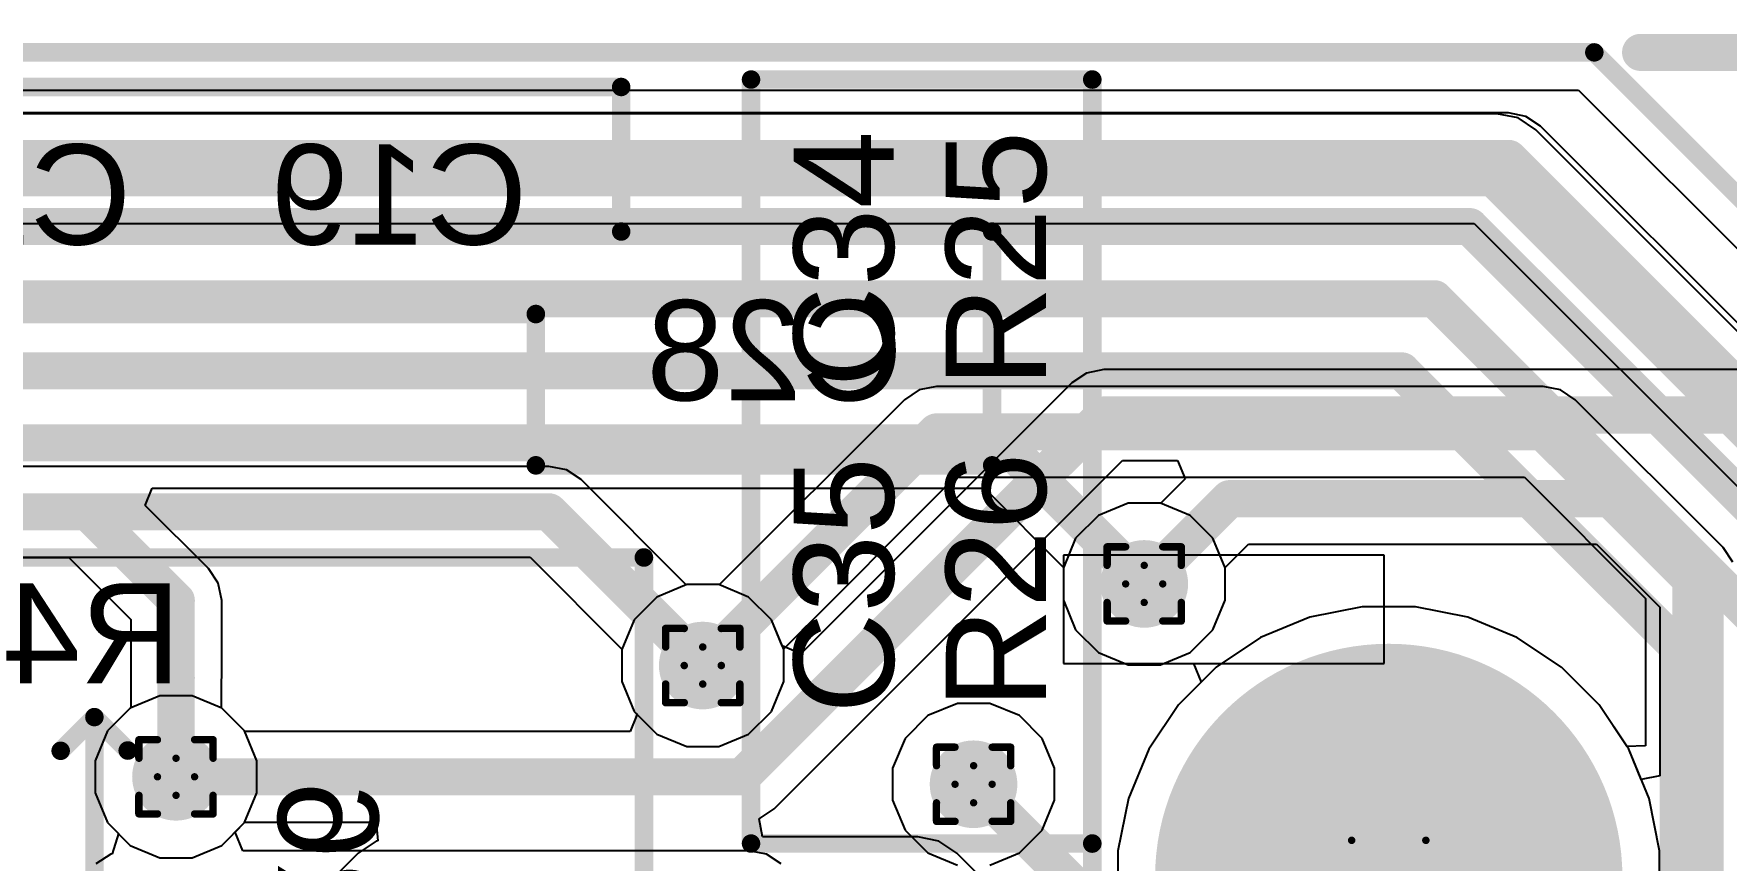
# Model space of a CAD drawing. Header units: inches. Extents: x -6 to 328, y -6 to 90.
# Drawn here: x 21.72 to 33.31, y 31.12 to 36.78 of the extents above; entities that cross this region are included whole.
import ezdxf

# ---------------------------------------------------------------- set-up
doc = ezdxf.new("R2010")
doc.units = ezdxf.units.IN
for name, color, linetype in [('Board Outline', 216, 'Continuous'), ('Bottom Layer', 5, 'Continuous'), ('Bottom Overlay', 54, 'Continuous'), ('Bottom Paste', 16, 'Continuous'), ('Bottom Solder', 6, 'Continuous'), ('Dimensions', 6, 'Continuous'), ('Drill Drawing', 1, 'Continuous'), ('GND', 76, 'Continuous'), ('Pad Holes', 156, 'Continuous'), ('PWR', 16, 'Continuous'), ('Top Layer', 1, 'Continuous'), ('Top Overlay', 2, 'Continuous'), ('Via Holes', 16, 'Continuous')]:
    doc.layers.add(name, color=color, linetype=linetype)
doc.styles.add('Arial', font='', dxfattribs={"height": 0.2})
doc.styles.get('Arial').set_extended_font_data('Arial')

# ---------------------------------------------------------------- blocks, each defined once
blk = doc.blocks.new('48_TQFP_EP_7_7__B_7')
at = {"layer": 'Bottom Layer'}
for points in [[(-2.91, 3.64), (-2.91, 4.86), (-2.59, 4.86), (-2.59, 3.64)], [(-2.41, 3.64), (-2.41, 4.86), (-2.09, 4.86), (-2.09, 3.64)], [(-1.91, 3.64), (-1.91, 4.86), (-1.59, 4.86), (-1.59, 3.64)], [(-1.41, 3.64), (-1.41, 4.86), (-1.09, 4.86), (-1.09, 3.64)], [(-0.91, 3.64), (-0.91, 4.86), (-0.59, 4.86), (-0.59, 3.64)], [(-0.41, 3.64), (-0.41, 4.86), (-0.09, 4.86), (-0.09, 3.64)], [(0.09, 3.64), (0.09, 4.86), (0.41, 4.86), (0.41, 3.64)], [(0.59, 3.64), (0.59, 4.86), (0.91, 4.86), (0.91, 3.64)], [(1.09, 3.64), (1.09, 4.86), (1.41, 4.86), (1.41, 3.64)], [(1.59, 3.64), (1.59, 4.86), (1.91, 4.86), (1.91, 3.64)], [(2.09, 3.64), (2.09, 4.86), (2.41, 4.86), (2.41, 3.64)], [(2.59, 3.64), (2.59, 4.86), (2.91, 4.86), (2.91, 3.64)], [(-4.86, 2.59), (-4.86, 2.91), (-3.64, 2.91), (-3.64, 2.59)], [(3.64, 2.59), (3.64, 2.91), (4.86, 2.91), (4.86, 2.59)], [(-2.5, -2.5), (-2.5, 2.5), (2.5, 2.5), (2.5, -2.5)], [(-4.86, 2.09), (-4.86, 2.41), (-3.64, 2.41), (-3.64, 2.09)], [(3.64, 2.09), (3.64, 2.41), (4.86, 2.41), (4.86, 2.09)], [(-4.86, 1.59), (-4.86, 1.91), (-3.64, 1.91), (-3.64, 1.59)], [(3.64, 1.59), (3.64, 1.91), (4.86, 1.91), (4.86, 1.59)], [(-4.86, 1.09), (-4.86, 1.41), (-3.64, 1.41), (-3.64, 1.09)], [(3.64, 1.09), (3.64, 1.41), (4.86, 1.41), (4.86, 1.09)], [(-4.86, 0.59), (-4.86, 0.91), (-3.64, 0.91), (-3.64, 0.59)], [(3.64, 0.59), (3.64, 0.91), (4.86, 0.91), (4.86, 0.59)], [(-4.86, 0.09), (-4.86, 0.41), (-3.64, 0.41), (-3.64, 0.09)], [(3.64, 0.09), (3.64, 0.41), (4.86, 0.41), (4.86, 0.09)], [(-4.86, -0.41), (-4.86, -0.09), (-3.64, -0.09), (-3.64, -0.41)], [(3.64, -0.41), (3.64, -0.09), (4.86, -0.09), (4.86, -0.41)], [(-4.86, -0.91), (-4.86, -0.59), (-3.64, -0.59), (-3.64, -0.91)], [(3.64, -0.91), (3.64, -0.59), (4.86, -0.59), (4.86, -0.91)], [(-4.86, -1.41), (-4.86, -1.09), (-3.64, -1.09), (-3.64, -1.41)], [(3.64, -1.41), (3.64, -1.09), (4.86, -1.09), (4.86, -1.41)], [(-4.86, -1.91), (-4.86, -1.59), (-3.64, -1.59), (-3.64, -1.91)], [(3.64, -1.91), (3.64, -1.59), (4.86, -1.59), (4.86, -1.91)], [(-4.86, -2.41), (-4.86, -2.09), (-3.64, -2.09), (-3.64, -2.41)], [(3.64, -2.41), (3.64, -2.09), (4.86, -2.09), (4.86, -2.41)], [(-4.86, -2.91), (-4.86, -2.59), (-3.64, -2.59), (-3.64, -2.91)], [(3.64, -2.91), (3.64, -2.59), (4.86, -2.59), (4.86, -2.91)], [(-2.91, -4.86), (-2.91, -3.64), (-2.59, -3.64), (-2.59, -4.86)], [(-2.41, -4.86), (-2.41, -3.64), (-2.09, -3.64), (-2.09, -4.86)], [(-1.91, -4.86), (-1.91, -3.64), (-1.59, -3.64), (-1.59, -4.86)], [(-1.41, -4.86), (-1.41, -3.64), (-1.09, -3.64), (-1.09, -4.86)], [(-0.91, -4.86), (-0.91, -3.64), (-0.59, -3.64), (-0.59, -4.86)], [(-0.41, -4.86), (-0.41, -3.64), (-0.09, -3.64), (-0.09, -4.86)], [(0.09, -4.86), (0.09, -3.64), (0.41, -3.64), (0.41, -4.86)], [(0.59, -4.86), (0.59, -3.64), (0.91, -3.64), (0.91, -4.86)], [(1.09, -4.86), (1.09, -3.64), (1.41, -3.64), (1.41, -4.86)], [(1.59, -4.86), (1.59, -3.64), (1.91, -3.64), (1.91, -4.86)], [(2.09, -4.86), (2.09, -3.64), (2.41, -3.64), (2.41, -4.86)], [(2.59, -4.86), (2.59, -3.64), (2.91, -3.64), (2.91, -4.86)]]:
    blk.add_hatch(color=5, dxfattribs=at).paths.add_polyline_path(points)
at = {"layer": 'Bottom Overlay'}
blk.add_hatch(color=54, dxfattribs=at).paths.add_polyline_path([(-3.556, -3.002), (-3.327, -3.002), (-3.327, -2.57), (-3.556, -2.57)])
at = {"layer": 'Bottom Paste'}
for points in [[(-2.91, 3.64), (-2.91, 4.86), (-2.59, 4.86), (-2.59, 3.64)], [(-2.41, 3.64), (-2.41, 4.86), (-2.09, 4.86), (-2.09, 3.64)], [(-1.91, 3.64), (-1.91, 4.86), (-1.59, 4.86), (-1.59, 3.64)], [(-1.41, 3.64), (-1.41, 4.86), (-1.09, 4.86), (-1.09, 3.64)], [(-0.91, 3.64), (-0.91, 4.86), (-0.59, 4.86), (-0.59, 3.64)], [(-0.41, 3.64), (-0.41, 4.86), (-0.09, 4.86), (-0.09, 3.64)], [(0.09, 3.64), (0.09, 4.86), (0.41, 4.86), (0.41, 3.64)], [(0.59, 3.64), (0.59, 4.86), (0.91, 4.86), (0.91, 3.64)], [(1.09, 3.64), (1.09, 4.86), (1.41, 4.86), (1.41, 3.64)], [(1.59, 3.64), (1.59, 4.86), (1.91, 4.86), (1.91, 3.64)], [(2.09, 3.64), (2.09, 4.86), (2.41, 4.86), (2.41, 3.64)], [(2.59, 3.64), (2.59, 4.86), (2.91, 4.86), (2.91, 3.64)], [(-4.86, 2.59), (-4.86, 2.91), (-3.64, 2.91), (-3.64, 2.59)], [(3.64, 2.59), (3.64, 2.91), (4.86, 2.91), (4.86, 2.59)], [(-2.5, -2.5), (-2.5, 2.5), (2.5, 2.5), (2.5, -2.5)], [(-4.86, 2.09), (-4.86, 2.41), (-3.64, 2.41), (-3.64, 2.09)], [(3.64, 2.09), (3.64, 2.41), (4.86, 2.41), (4.86, 2.09)], [(-4.86, 1.59), (-4.86, 1.91), (-3.64, 1.91), (-3.64, 1.59)], [(3.64, 1.59), (3.64, 1.91), (4.86, 1.91), (4.86, 1.59)], [(-4.86, 1.09), (-4.86, 1.41), (-3.64, 1.41), (-3.64, 1.09)], [(3.64, 1.09), (3.64, 1.41), (4.86, 1.41), (4.86, 1.09)], [(-4.86, 0.59), (-4.86, 0.91), (-3.64, 0.91), (-3.64, 0.59)], [(3.64, 0.59), (3.64, 0.91), (4.86, 0.91), (4.86, 0.59)], [(-4.86, 0.09), (-4.86, 0.41), (-3.64, 0.41), (-3.64, 0.09)], [(3.64, 0.09), (3.64, 0.41), (4.86, 0.41), (4.86, 0.09)], [(-4.86, -0.41), (-4.86, -0.09), (-3.64, -0.09), (-3.64, -0.41)], [(3.64, -0.41), (3.64, -0.09), (4.86, -0.09), (4.86, -0.41)], [(-4.86, -0.91), (-4.86, -0.59), (-3.64, -0.59), (-3.64, -0.91)], [(3.64, -0.91), (3.64, -0.59), (4.86, -0.59), (4.86, -0.91)], [(-4.86, -1.41), (-4.86, -1.09), (-3.64, -1.09), (-3.64, -1.41)], [(3.64, -1.41), (3.64, -1.09), (4.86, -1.09), (4.86, -1.41)], [(-4.86, -1.91), (-4.86, -1.59), (-3.64, -1.59), (-3.64, -1.91)], [(3.64, -1.91), (3.64, -1.59), (4.86, -1.59), (4.86, -1.91)], [(-4.86, -2.41), (-4.86, -2.09), (-3.64, -2.09), (-3.64, -2.41)], [(3.64, -2.41), (3.64, -2.09), (4.86, -2.09), (4.86, -2.41)], [(-4.86, -2.91), (-4.86, -2.59), (-3.64, -2.59), (-3.64, -2.91)], [(3.64, -2.91), (3.64, -2.59), (4.86, -2.59), (4.86, -2.91)], [(-2.91, -4.86), (-2.91, -3.64), (-2.59, -3.64), (-2.59, -4.86)], [(-2.41, -4.86), (-2.41, -3.64), (-2.09, -3.64), (-2.09, -4.86)], [(-1.91, -4.86), (-1.91, -3.64), (-1.59, -3.64), (-1.59, -4.86)], [(-1.41, -4.86), (-1.41, -3.64), (-1.09, -3.64), (-1.09, -4.86)], [(-0.91, -4.86), (-0.91, -3.64), (-0.59, -3.64), (-0.59, -4.86)], [(-0.41, -4.86), (-0.41, -3.64), (-0.09, -3.64), (-0.09, -4.86)], [(0.09, -4.86), (0.09, -3.64), (0.41, -3.64), (0.41, -4.86)], [(0.59, -4.86), (0.59, -3.64), (0.91, -3.64), (0.91, -4.86)], [(1.09, -4.86), (1.09, -3.64), (1.41, -3.64), (1.41, -4.86)], [(1.59, -4.86), (1.59, -3.64), (1.91, -3.64), (1.91, -4.86)], [(2.09, -4.86), (2.09, -3.64), (2.41, -3.64), (2.41, -4.86)], [(2.59, -4.86), (2.59, -3.64), (2.91, -3.64), (2.91, -4.86)]]:
    blk.add_hatch(color=16, dxfattribs=at).paths.add_polyline_path(points)
at = {"layer": 'Bottom Solder'}
for points in [[(-3.012, 3.538), (-3.012, 4.962), (-2.488, 4.962), (-2.488, 3.538)], [(-2.512, 3.538), (-2.512, 4.962), (-1.988, 4.962), (-1.988, 3.538)], [(-2.012, 3.538), (-2.012, 4.962), (-1.488, 4.962), (-1.488, 3.538)], [(-1.512, 3.538), (-1.512, 4.962), (-0.988, 4.962), (-0.988, 3.538)], [(-1.012, 3.538), (-1.012, 4.962), (-0.488, 4.962), (-0.488, 3.538)], [(-0.512, 3.538), (-0.512, 4.962), (0.012, 4.962), (0.012, 3.538)], [(-0.012, 3.538), (-0.012, 4.962), (0.512, 4.962), (0.512, 3.538)], [(0.488, 3.538), (0.488, 4.962), (1.012, 4.962), (1.012, 3.538)], [(0.988, 3.538), (0.988, 4.962), (1.512, 4.962), (1.512, 3.538)], [(1.488, 3.538), (1.488, 4.962), (2.012, 4.962), (2.012, 3.538)], [(1.988, 3.538), (1.988, 4.962), (2.512, 4.962), (2.512, 3.538)], [(2.488, 3.538), (2.488, 4.962), (3.012, 4.962), (3.012, 3.538)], [(-4.962, 2.488), (-4.962, 3.012), (-3.538, 3.012), (-3.538, 2.488)], [(3.538, 2.488), (3.538, 3.012), (4.962, 3.012), (4.962, 2.488)], [(-2.602, -2.602), (-2.602, 2.602), (2.602, 2.602), (2.602, -2.602)], [(-4.962, 1.988), (-4.962, 2.512), (-3.538, 2.512), (-3.538, 1.988)], [(3.538, 1.988), (3.538, 2.512), (4.962, 2.512), (4.962, 1.988)], [(-4.962, 1.488), (-4.962, 2.012), (-3.538, 2.012), (-3.538, 1.488)], [(3.538, 1.488), (3.538, 2.012), (4.962, 2.012), (4.962, 1.488)], [(-4.962, 0.988), (-4.962, 1.512), (-3.538, 1.512), (-3.538, 0.988)], [(3.538, 0.988), (3.538, 1.512), (4.962, 1.512), (4.962, 0.988)], [(-4.962, 0.488), (-4.962, 1.012), (-3.538, 1.012), (-3.538, 0.488)], [(3.538, 0.488), (3.538, 1.012), (4.962, 1.012), (4.962, 0.488)], [(-4.962, -0.012), (-4.962, 0.512), (-3.538, 0.512), (-3.538, -0.012)], [(3.538, -0.012), (3.538, 0.512), (4.962, 0.512), (4.962, -0.012)], [(-4.962, -0.512), (-4.962, 0.012), (-3.538, 0.012), (-3.538, -0.512)], [(3.538, -0.512), (3.538, 0.012), (4.962, 0.012), (4.962, -0.512)], [(-4.962, -1.012), (-4.962, -0.488), (-3.538, -0.488), (-3.538, -1.012)], [(3.538, -1.012), (3.538, -0.488), (4.962, -0.488), (4.962, -1.012)], [(-4.962, -1.512), (-4.962, -0.988), (-3.538, -0.988), (-3.538, -1.512)], [(3.538, -1.512), (3.538, -0.988), (4.962, -0.988), (4.962, -1.512)], [(-4.962, -2.012), (-4.962, -1.488), (-3.538, -1.488), (-3.538, -2.012)], [(3.538, -2.012), (3.538, -1.488), (4.962, -1.488), (4.962, -2.012)], [(-4.962, -2.512), (-4.962, -1.988), (-3.538, -1.988), (-3.538, -2.512)], [(3.538, -2.512), (3.538, -1.988), (4.962, -1.988), (4.962, -2.512)], [(-4.962, -3.012), (-4.962, -2.488), (-3.538, -2.488), (-3.538, -3.012)], [(3.538, -3.012), (3.538, -2.488), (4.962, -2.488), (4.962, -3.012)], [(-3.012, -4.962), (-3.012, -3.538), (-2.488, -3.538), (-2.488, -4.962)], [(-2.512, -4.962), (-2.512, -3.538), (-1.988, -3.538), (-1.988, -4.962)], [(-2.012, -4.962), (-2.012, -3.538), (-1.488, -3.538), (-1.488, -4.962)], [(-1.512, -4.962), (-1.512, -3.538), (-0.988, -3.538), (-0.988, -4.962)], [(-1.012, -4.962), (-1.012, -3.538), (-0.488, -3.538), (-0.488, -4.962)], [(-0.512, -4.962), (-0.512, -3.538), (0.012, -3.538), (0.012, -4.962)], [(-0.012, -4.962), (-0.012, -3.538), (0.512, -3.538), (0.512, -4.962)], [(0.488, -4.962), (0.488, -3.538), (1.012, -3.538), (1.012, -4.962)], [(0.988, -4.962), (0.988, -3.538), (1.512, -3.538), (1.512, -4.962)], [(1.488, -4.962), (1.488, -3.538), (2.012, -3.538), (2.012, -4.962)], [(1.988, -4.962), (1.988, -3.538), (2.512, -3.538), (2.512, -4.962)], [(2.488, -4.962), (2.488, -3.538), (3.012, -3.538), (3.012, -4.962)]]:
    blk.add_hatch(color=6, dxfattribs=at).paths.add_polyline_path(points)
at = {"layer": 'Bottom Overlay'}
for points, const_width in [([(-3.658, 3.226), (-3.302, 3.581)], 0.127), ([(-3.302, 3.581), (-3.023, 3.581)], 0.127), ([(3.023, 3.581), (3.302, 3.581)], 0.127), ([(3.302, 3.581), (3.658, 3.226)], 0.127), ([(-3.658, 3.023), (-3.658, 3.226)], 0.127), ([(3.658, 3.023), (3.658, 3.226)], 0.127), ([(-5.156, -2.87), (-5.156, -2.616)], 0.2), ([(-5.156, -2.616), (-5.029, -2.743)], 0.2), ([(-5.156, -2.87), (-5.029, -2.743)], 0.2), ([(-3.658, -3.226), (-3.658, -3.023)], 0.127), ([(3.658, -3.226), (3.658, -3.023)], 0.127), ([(-3.658, -3.226), (-3.302, -3.581)], 0.127), ([(3.302, -3.581), (3.658, -3.226)], 0.127), ([(-3.302, -3.581), (-3.023, -3.581)], 0.127), ([(3.023, -3.581), (3.302, -3.581)], 0.127)]:
    blk.add_lwpolyline(points, dxfattribs=dict(at, const_width=const_width))
for points, const_width in [([(-3.334, 3.581, 1), (-3.27, 3.581, 1)], 0.0635), ([(-3.334, 3.581, 1), (-3.27, 3.581, 1)], 0.0635), ([(-3.054, 3.581, 1), (-2.991, 3.581, 1)], 0.0635), ([(2.991, 3.581, 1), (3.054, 3.581, 1)], 0.0635), ([(3.27, 3.581, 1), (3.334, 3.581, 1)], 0.0635), ([(3.27, 3.581, 1), (3.334, 3.581, 1)], 0.0635), ([(-3.689, 3.226, 1), (-3.626, 3.226, 1)], 0.0635), ([(-3.689, 3.226, 1), (-3.626, 3.226, 1)], 0.0635), ([(3.626, 3.226, 1), (3.689, 3.226, 1)], 0.0635), ([(3.626, 3.226, 1), (3.689, 3.226, 1)], 0.0635), ([(-3.689, 3.023, 1), (-3.626, 3.023, 1)], 0.0635), ([(3.626, 3.023, 1), (3.689, 3.023, 1)], 0.0635), ([(-5.206, -2.616, 1), (-5.106, -2.616, 1)], 0.1), ([(-5.206, -2.616, 1), (-5.106, -2.616, 1)], 0.1), ([(-5.079, -2.743, 1), (-4.979, -2.743, 1)], 0.1), ([(-5.079, -2.743, 1), (-4.979, -2.743, 1)], 0.1), ([(-5.206, -2.87, 1), (-5.106, -2.87, 1)], 0.1), ([(-5.206, -2.87, 1), (-5.106, -2.87, 1)], 0.1), ([(-3.689, -3.023, 1), (-3.626, -3.023, 1)], 0.0635), ([(3.626, -3.023, 1), (3.689, -3.023, 1)], 0.0635), ([(-3.689, -3.226, 1), (-3.626, -3.226, 1)], 0.0635), ([(-3.689, -3.226, 1), (-3.626, -3.226, 1)], 0.0635), ([(3.626, -3.226, 1), (3.689, -3.226, 1)], 0.0635), ([(3.626, -3.226, 1), (3.689, -3.226, 1)], 0.0635), ([(-3.334, -3.581, 1), (-3.27, -3.581, 1)], 0.0635), ([(-3.334, -3.581, 1), (-3.27, -3.581, 1)], 0.0635), ([(-3.054, -3.581, 1), (-2.991, -3.581, 1)], 0.0635), ([(2.991, -3.581, 1), (3.054, -3.581, 1)], 0.0635), ([(3.27, -3.581, 1), (3.334, -3.581, 1)], 0.0635), ([(3.27, -3.581, 1), (3.334, -3.581, 1)], 0.0635)]:
    blk.add_lwpolyline(points, format="xyb", close=True, dxfattribs=dict(at, const_width=const_width))
blk = doc.blocks.new('HR963370A_51')
at = {"layer": 'Top Overlay', "const_width": 0.127}
for points in [[(8.179, 8.661), (8.179, -8.23)], [(5.537, -8.23), (8.179, -8.23)]]:
    blk.add_lwpolyline(points, dxfattribs=at)
at = {"layer": 'Top Overlay', "const_width": 0.0635}
blk.add_lwpolyline([(8.147, -8.23, 1), (8.211, -8.23, 1)], format="xyb", close=True, dxfattribs=at)
blk.add_lwpolyline([(8.147, -8.23, 1), (8.211, -8.23, 1)], format="xyb", close=True, dxfattribs=at)

msp = doc.modelspace()

# ---------------------------------------------------------------- hatches: boundary and pattern name
at = {"layer": 'Bottom Layer'}
h = msp.add_hatch(color=5, dxfattribs=at)
edge = h.paths.add_edge_path()
edge.add_arc((29.326, 33.01), 0.3, 0, 360)
h = msp.add_hatch(color=5, dxfattribs=at)
edge = h.paths.add_edge_path()
edge.add_arc((26.303, 32.451), 0.3, 0, 360)
h = msp.add_hatch(color=5, dxfattribs=at)
edge = h.paths.add_edge_path()
edge.add_arc((22.696, 31.689), 0.3, 0, 360)
h = msp.add_hatch(color=5, dxfattribs=at)
edge = h.paths.add_edge_path()
edge.add_arc((28.157, 31.638), 0.3, 0, 360)
at = {"layer": 'GND'}
h = msp.add_hatch(color=76, dxfattribs=at)
edge = h.paths.add_edge_path()
edge.add_arc((29.326, 33.01), 0.3, 0, 360)
h = msp.add_hatch(color=76, dxfattribs=at)
edge = h.paths.add_edge_path()
edge.add_arc((26.303, 32.451), 0.3, 0, 360)
h = msp.add_hatch(color=76, dxfattribs=at)
edge = h.paths.add_edge_path()
edge.add_arc((22.696, 31.689), 0.3, 0, 360)
h = msp.add_hatch(color=76, dxfattribs=at)
edge = h.paths.add_edge_path()
edge.add_arc((28.157, 31.638), 0.3, 0, 360)
at = {"layer": 'Pad Holes'}
h = msp.add_hatch(color=7, dxfattribs=at)
edge = h.paths.add_edge_path()
edge.add_arc((31, 31), 1.6, 0, 360)
at = {"layer": 'PWR'}
h = msp.add_hatch(color=16, dxfattribs=at)
edge = h.paths.add_edge_path()
edge.add_arc((29.326, 33.01), 0.3, 0, 360)
h = msp.add_hatch(color=16, dxfattribs=at)
edge = h.paths.add_edge_path()
edge.add_arc((26.303, 32.451), 0.3, 0, 360)
h = msp.add_hatch(color=16, dxfattribs=at)
edge = h.paths.add_edge_path()
edge.add_arc((22.696, 31.689), 0.3, 0, 360)
h = msp.add_hatch(color=16, dxfattribs=at)
edge = h.paths.add_edge_path()
edge.add_arc((28.157, 31.638), 0.3, 0, 360)
at = {"layer": 'Top Layer'}
h = msp.add_hatch(color=1, dxfattribs=at)
edge = h.paths.add_edge_path()
edge.add_arc((29.326, 33.01), 0.3, 0, 360)
h = msp.add_hatch(color=1, dxfattribs=at)
edge = h.paths.add_edge_path()
edge.add_arc((26.303, 32.451), 0.3, 0, 360)
h = msp.add_hatch(color=1, dxfattribs=at)
edge = h.paths.add_edge_path()
edge.add_arc((22.696, 31.689), 0.3, 0, 360)
h = msp.add_hatch(color=1, dxfattribs=at)
edge = h.paths.add_edge_path()
edge.add_arc((28.157, 31.638), 0.3, 0, 360)
at = {"layer": 'Via Holes'}
h = msp.add_hatch(color=7, dxfattribs=at)
edge = h.paths.add_edge_path()
edge.add_arc((29.326, 33.01), 0.15, 0, 360)
h = msp.add_hatch(color=7, dxfattribs=at)
edge = h.paths.add_edge_path()
edge.add_arc((26.303, 32.451), 0.15, 0, 360)
h = msp.add_hatch(color=7, dxfattribs=at)
edge = h.paths.add_edge_path()
edge.add_arc((22.696, 31.689), 0.15, 0, 360)
h = msp.add_hatch(color=7, dxfattribs=at)
edge = h.paths.add_edge_path()
edge.add_arc((28.157, 31.638), 0.15, 0, 360)

# ---------------------------------------------------------------- linework, layer by layer
at = {"layer": 'Board Outline', "const_width": 0.127}
for points in [[(-1.407, 36.65), (32.407, 36.65)], [(32.407, 36.65), (36.65, 32.407)]]:
    msp.add_lwpolyline(points, dxfattribs=at)
at = {"layer": 'Board Outline', "const_width": 0.0635}
msp.add_lwpolyline([(32.376, 36.65, 1), (32.439, 36.65, 1)], format="xyb", close=True, dxfattribs=at)
msp.add_lwpolyline([(32.376, 36.65, 1), (32.439, 36.65, 1)], format="xyb", close=True, dxfattribs=at)
at = {"layer": 'Bottom Layer'}
for p, q in [((10.88, 36.391), (32.3, 36.391)), ((32.3, 36.391), (36.391, 32.3)), ((31.82, 36.235), (15.824, 36.235)), ((31.939, 36.212), (31.82, 36.235)), ((32.04, 36.144), (31.939, 36.212)), ((35.164, 33.02), (32.04, 36.144)), ((22.486, 33.547), (22.534, 33.665)), ((22.534, 33.665), (28.231, 33.665)), ((28.231, 33.665), (28.773, 33.123)), ((22.918, 33.115), (22.486, 33.547)), ((19.504, 33.192), (21.962, 33.192)), ((21.962, 33.192), (22.387, 32.767)), ((28.773, 33.206), (28.773, 32.464)), ((30.968, 33.206), (28.773, 33.206)), ((30.968, 32.464), (30.968, 33.206)), ((22.985, 33.015), (22.918, 33.115)), ((28.773, 33.122), (28.772, 33.12)), ((28.772, 33.12), (28.772, 32.899)), ((28.773, 33.123), (28.773, 33.122)), ((23.009, 32.896), (22.985, 33.015)), ((25.989, 32.92), (25.834, 32.765)), ((26.193, 33.005), (25.989, 32.92)), ((26.413, 33.005), (26.193, 33.005)), ((26.617, 32.92), (26.413, 33.005)), ((26.773, 32.765), (26.617, 32.92)), ((23.009, 32.367), (23.009, 32.896)), ((28.772, 32.899), (28.773, 32.897)), ((28.773, 32.897), (28.773, 32.464)), ((22.387, 32.767), (22.387, 32.374)), ((25.834, 32.765), (25.749, 32.561)), ((26.857, 32.561), (26.773, 32.765)), ((25.749, 32.561), (25.749, 32.341)), ((26.857, 32.341), (26.857, 32.561)), ((28.773, 32.464), (30.968, 32.464)), ((28.773, 32.464), (29.195, 32.464)), ((29.195, 32.464), (29.216, 32.456)), ((29.216, 32.456), (29.436, 32.456)), ((29.436, 32.456), (29.457, 32.464)), ((29.457, 32.464), (29.663, 32.464)), ((29.663, 32.464), (29.715, 32.337)), ((22.387, 32.374), (22.386, 32.365)), ((22.386, 32.365), (22.386, 32.16)), ((23.007, 32.358), (23.009, 32.367)), ((23.007, 32.16), (23.007, 32.358)), ((25.749, 32.341), (25.834, 32.137)), ((26.773, 32.137), (26.857, 32.341)), ((29.715, 32.337), (29.56, 32.182)), ((22.383, 32.158), (22.227, 32.003)), ((22.386, 32.16), (22.383, 32.158)), ((23.01, 32.158), (23.007, 32.16)), ((23.166, 32.003), (23.01, 32.158)), ((25.834, 32.137), (25.989, 31.981)), ((26.617, 31.981), (26.773, 32.137)), ((29.56, 32.182), (29.357, 31.878)), ((22.227, 32.003), (22.142, 31.799)), ((23.25, 31.799), (23.166, 32.003)), ((25.989, 31.981), (26.193, 31.897)), ((26.413, 31.897), (26.617, 31.981)), ((26.193, 31.897), (26.413, 31.897)), ((29.357, 31.878), (29.217, 31.541)), ((22.142, 31.799), (22.142, 31.579)), ((23.25, 31.579), (23.25, 31.799)), ((22.142, 31.579), (22.227, 31.375)), ((23.166, 31.375), (23.25, 31.579)), ((29.217, 31.541), (29.146, 31.183)), ((22.227, 31.375), (22.302, 31.3)), ((22.302, 31.3), (22.26, 31.162)), ((23.101, 31.31), (23.166, 31.375)), ((23.154, 31.183), (23.101, 31.31)), ((26.62, 31.183), (23.154, 31.183)), ((26.739, 31.159), (26.62, 31.183)), ((29.146, 31.183), (29.146, 30.817)), ((22.249, 31.159), (22.148, 31.092)), ((22.26, 31.162), (22.249, 31.159)), ((26.84, 31.092), (26.739, 31.159))]:
    msp.add_line(p, q, dxfattribs=at)
at = {"layer": 'Bottom Layer', "const_width": 0.254}
for points in [[(15.824, 35.924), (31.82, 35.924)], [(31.82, 35.924), (34.945, 32.8)], [(16.101, 35.457), (31.554, 35.457)], [(31.554, 35.457), (34.194, 32.818)], [(16.372, 34.963), (31.312, 34.963)], [(31.312, 34.963), (33.478, 32.797)], [(16.569, 34.469), (31.088, 34.469)], [(31.088, 34.469), (32.983, 32.575)], [(16.804, 33.976), (28.36, 33.976)], [(28.36, 33.976), (29.326, 33.01)], [(17.039, 33.503), (22.091, 33.503)], [(22.091, 33.503), (22.698, 32.896)], [(22.698, 32.367), (22.698, 32.896)], [(32.983, 29.645), (32.983, 32.575)], [(22.696, 32.365), (22.698, 32.367)], [(22.696, 31.689), (22.696, 32.365)]]:
    msp.add_lwpolyline(points, dxfattribs=at)
at = {"layer": 'Bottom Layer', "const_width": 0.127}
for points in [[(31.757, 35.924, 1), (31.884, 35.924, 1)], [(31.757, 35.924, 1), (31.884, 35.924, 1)], [(31.491, 35.457, 1), (31.618, 35.457, 1)], [(31.491, 35.457, 1), (31.618, 35.457, 1)], [(31.249, 34.963, 1), (31.376, 34.963, 1)], [(31.249, 34.963, 1), (31.376, 34.963, 1)], [(31.025, 34.469, 1), (31.152, 34.469, 1)], [(31.025, 34.469, 1), (31.152, 34.469, 1)], [(28.296, 33.976, 1), (28.423, 33.976, 1)], [(28.296, 33.976, 1), (28.423, 33.976, 1)], [(22.028, 33.503, 1), (22.155, 33.503, 1)], [(22.028, 33.503, 1), (22.155, 33.503, 1)], [(29.262, 33.01, 1), (29.389, 33.01, 1)], [(22.635, 32.896, 1), (22.762, 32.896, 1)], [(22.635, 32.896, 1), (22.762, 32.896, 1)], [(32.919, 32.575, 1), (33.046, 32.575, 1)], [(32.919, 32.575, 1), (33.046, 32.575, 1)], [(22.633, 32.365, 1), (22.76, 32.365, 1)], [(22.633, 32.365, 1), (22.76, 32.365, 1)], [(22.635, 32.367, 1), (22.762, 32.367, 1)], [(22.635, 32.367, 1), (22.762, 32.367, 1)], [(22.633, 31.689, 1), (22.76, 31.689, 1)]]:
    msp.add_lwpolyline(points, format="xyb", close=True, dxfattribs=at)
at = {"layer": 'Bottom Overlay', "const_width": 0.127}
for points in [[(19.928, 36.413), (25.744, 36.413)], [(25.744, 35.423), (25.744, 36.413)], [(25.744, 35.423), (28.284, 35.423)], [(28.284, 33.822), (28.284, 35.423)], [(20.456, 34.858), (25.16, 34.858)], [(25.16, 33.822), (25.16, 34.858)], [(25.16, 33.822), (28.284, 33.822)], [(21.907, 31.867), (22.138, 32.098)], [(22.138, 32.098), (22.366, 31.869)], [(22.138, 28.858), (22.138, 32.098)]]:
    msp.add_lwpolyline(points, dxfattribs=at)
at = {"layer": 'Bottom Overlay', "const_width": 0.0635}
for points in [[(25.713, 36.413, 1), (25.776, 36.413, 1)], [(25.713, 36.413, 1), (25.776, 36.413, 1)], [(25.713, 35.423, 1), (25.776, 35.423, 1)], [(25.713, 35.423, 1), (25.776, 35.423, 1)], [(28.253, 35.423, 1), (28.316, 35.423, 1)], [(28.253, 35.423, 1), (28.316, 35.423, 1)], [(25.128, 34.858, 1), (25.192, 34.858, 1)], [(25.128, 34.858, 1), (25.192, 34.858, 1)], [(25.128, 33.822, 1), (25.192, 33.822, 1)], [(25.128, 33.822, 1), (25.192, 33.822, 1)], [(28.253, 33.822, 1), (28.316, 33.822, 1)], [(28.253, 33.822, 1), (28.316, 33.822, 1)], [(22.106, 32.098, 1), (22.169, 32.098, 1)], [(22.106, 32.098, 1), (22.169, 32.098, 1)], [(22.106, 32.098, 1), (22.169, 32.098, 1)], [(21.875, 31.867, 1), (21.938, 31.867, 1)], [(22.334, 31.869, 1), (22.398, 31.869, 1)]]:
    msp.add_lwpolyline(points, format="xyb", close=True, dxfattribs=at)
at = {"layer": 'Dimensions', "const_width": 0.254}
msp.add_lwpolyline([(32.725, 36.65), (44.069, 36.65)], dxfattribs=at)
at = {"layer": 'Dimensions', "const_width": 0.127}
msp.add_lwpolyline([(32.661, 36.65, 1), (32.788, 36.65, 1)], format="xyb", close=True, dxfattribs=at)
at = {"layer": 'Drill Drawing', "const_width": 0.0508}
for points in [[(29.072, 33.137), (29.072, 33.264)], [(29.072, 33.264), (29.199, 33.264)], [(29.199, 33.264), (29.326, 33.137)], [(29.326, 33.137), (29.453, 33.264)], [(29.453, 33.264), (29.58, 33.264)], [(29.58, 33.137), (29.58, 33.264)], [(29.072, 33.137), (29.199, 33.01)], [(29.453, 33.01), (29.58, 33.137)], [(29.072, 32.883), (29.199, 33.01)], [(29.453, 33.01), (29.58, 32.883)], [(29.072, 32.756), (29.072, 32.883)], [(29.199, 32.756), (29.326, 32.883)], [(29.326, 32.883), (29.453, 32.756)], [(29.58, 32.756), (29.58, 32.883)], [(26.049, 32.578), (26.049, 32.705)], [(26.049, 32.705), (26.176, 32.705)], [(26.176, 32.705), (26.303, 32.578)], [(26.303, 32.578), (26.43, 32.705)], [(26.43, 32.705), (26.557, 32.705)], [(26.557, 32.578), (26.557, 32.705)], [(29.072, 32.756), (29.199, 32.756)], [(29.453, 32.756), (29.58, 32.756)], [(26.049, 32.578), (26.176, 32.451)], [(26.43, 32.451), (26.557, 32.578)], [(26.049, 32.324), (26.176, 32.451)], [(26.43, 32.451), (26.557, 32.324)], [(26.049, 32.197), (26.049, 32.324)], [(26.176, 32.197), (26.303, 32.324)], [(26.303, 32.324), (26.43, 32.197)], [(26.557, 32.197), (26.557, 32.324)], [(26.049, 32.197), (26.176, 32.197)], [(26.43, 32.197), (26.557, 32.197)], [(22.442, 31.816), (22.442, 31.943)], [(22.442, 31.943), (22.569, 31.943)], [(22.569, 31.943), (22.696, 31.816)], [(22.696, 31.816), (22.823, 31.943)], [(22.823, 31.943), (22.95, 31.943)], [(22.95, 31.816), (22.95, 31.943)], [(27.903, 31.765), (27.903, 31.892)], [(27.903, 31.892), (28.03, 31.892)], [(28.03, 31.892), (28.157, 31.765)], [(28.157, 31.765), (28.284, 31.892)], [(28.284, 31.892), (28.411, 31.892)], [(28.411, 31.765), (28.411, 31.892)], [(22.442, 31.816), (22.569, 31.689)], [(22.823, 31.689), (22.95, 31.816)], [(27.903, 31.765), (28.03, 31.638)], [(28.284, 31.638), (28.411, 31.765)], [(22.442, 31.562), (22.569, 31.689)], [(22.823, 31.689), (22.95, 31.562)], [(27.903, 31.511), (28.03, 31.638)], [(28.284, 31.638), (28.411, 31.511)], [(22.442, 31.435), (22.442, 31.562)], [(22.569, 31.435), (22.696, 31.562)], [(22.696, 31.562), (22.823, 31.435)], [(22.95, 31.435), (22.95, 31.562)], [(27.903, 31.384), (27.903, 31.511)], [(28.03, 31.384), (28.157, 31.511)], [(28.157, 31.511), (28.284, 31.384)], [(28.411, 31.384), (28.411, 31.511)], [(22.442, 31.435), (22.569, 31.435)], [(22.823, 31.435), (22.95, 31.435)], [(27.903, 31.384), (28.03, 31.384)], [(28.284, 31.384), (28.411, 31.384)], [(30.746, 31.254), (31.254, 31.254)], [(30.746, 30.746), (30.746, 31.254)], [(31.254, 30.746), (31.254, 31.254)]]:
    msp.add_lwpolyline(points, dxfattribs=at)
at = {"layer": 'Drill Drawing', "const_width": 0.0254}
for points in [[(29.059, 33.264, 1), (29.084, 33.264, 1)], [(29.059, 33.264, 1), (29.084, 33.264, 1)], [(29.186, 33.264, 1), (29.211, 33.264, 1)], [(29.186, 33.264, 1), (29.211, 33.264, 1)], [(29.44, 33.264, 1), (29.465, 33.264, 1)], [(29.44, 33.264, 1), (29.465, 33.264, 1)], [(29.567, 33.264, 1), (29.592, 33.264, 1)], [(29.567, 33.264, 1), (29.592, 33.264, 1)], [(29.059, 33.137, 1), (29.084, 33.137, 1)], [(29.059, 33.137, 1), (29.084, 33.137, 1)], [(29.313, 33.137, 1), (29.338, 33.137, 1)], [(29.313, 33.137, 1), (29.338, 33.137, 1)], [(29.567, 33.137, 1), (29.592, 33.137, 1)], [(29.567, 33.137, 1), (29.592, 33.137, 1)], [(29.186, 33.01, 1), (29.211, 33.01, 1)], [(29.186, 33.01, 1), (29.211, 33.01, 1)], [(29.44, 33.01, 1), (29.465, 33.01, 1)], [(29.44, 33.01, 1), (29.465, 33.01, 1)], [(29.059, 32.883, 1), (29.084, 32.883, 1)], [(29.059, 32.883, 1), (29.084, 32.883, 1)], [(29.313, 32.883, 1), (29.338, 32.883, 1)], [(29.313, 32.883, 1), (29.338, 32.883, 1)], [(29.567, 32.883, 1), (29.592, 32.883, 1)], [(29.567, 32.883, 1), (29.592, 32.883, 1)], [(26.036, 32.705, 1), (26.062, 32.705, 1)], [(26.036, 32.705, 1), (26.062, 32.705, 1)], [(26.163, 32.705, 1), (26.189, 32.705, 1)], [(26.163, 32.705, 1), (26.189, 32.705, 1)], [(26.417, 32.705, 1), (26.443, 32.705, 1)], [(26.417, 32.705, 1), (26.443, 32.705, 1)], [(26.544, 32.705, 1), (26.57, 32.705, 1)], [(26.544, 32.705, 1), (26.57, 32.705, 1)], [(29.059, 32.756, 1), (29.084, 32.756, 1)], [(29.059, 32.756, 1), (29.084, 32.756, 1)], [(29.186, 32.756, 1), (29.211, 32.756, 1)], [(29.186, 32.756, 1), (29.211, 32.756, 1)], [(29.44, 32.756, 1), (29.465, 32.756, 1)], [(29.44, 32.756, 1), (29.465, 32.756, 1)], [(29.567, 32.756, 1), (29.592, 32.756, 1)], [(29.567, 32.756, 1), (29.592, 32.756, 1)], [(26.036, 32.578, 1), (26.062, 32.578, 1)], [(26.036, 32.578, 1), (26.062, 32.578, 1)], [(26.29, 32.578, 1), (26.316, 32.578, 1)], [(26.29, 32.578, 1), (26.316, 32.578, 1)], [(26.544, 32.578, 1), (26.57, 32.578, 1)], [(26.544, 32.578, 1), (26.57, 32.578, 1)], [(26.163, 32.451, 1), (26.189, 32.451, 1)], [(26.163, 32.451, 1), (26.189, 32.451, 1)], [(26.417, 32.451, 1), (26.443, 32.451, 1)], [(26.417, 32.451, 1), (26.443, 32.451, 1)], [(26.036, 32.324, 1), (26.062, 32.324, 1)], [(26.036, 32.324, 1), (26.062, 32.324, 1)], [(26.29, 32.324, 1), (26.316, 32.324, 1)], [(26.29, 32.324, 1), (26.316, 32.324, 1)], [(26.544, 32.324, 1), (26.57, 32.324, 1)], [(26.544, 32.324, 1), (26.57, 32.324, 1)], [(26.036, 32.197, 1), (26.062, 32.197, 1)], [(26.036, 32.197, 1), (26.062, 32.197, 1)], [(26.163, 32.197, 1), (26.189, 32.197, 1)], [(26.163, 32.197, 1), (26.189, 32.197, 1)], [(26.417, 32.197, 1), (26.443, 32.197, 1)], [(26.417, 32.197, 1), (26.443, 32.197, 1)], [(26.544, 32.197, 1), (26.57, 32.197, 1)], [(26.544, 32.197, 1), (26.57, 32.197, 1)], [(22.43, 31.943, 1), (22.455, 31.943, 1)], [(22.43, 31.943, 1), (22.455, 31.943, 1)], [(22.557, 31.943, 1), (22.582, 31.943, 1)], [(22.557, 31.943, 1), (22.582, 31.943, 1)], [(22.811, 31.943, 1), (22.836, 31.943, 1)], [(22.811, 31.943, 1), (22.836, 31.943, 1)], [(22.938, 31.943, 1), (22.963, 31.943, 1)], [(22.938, 31.943, 1), (22.963, 31.943, 1)], [(27.891, 31.892, 1), (27.916, 31.892, 1)], [(27.891, 31.892, 1), (27.916, 31.892, 1)], [(28.018, 31.892, 1), (28.043, 31.892, 1)], [(28.018, 31.892, 1), (28.043, 31.892, 1)], [(28.272, 31.892, 1), (28.297, 31.892, 1)], [(28.272, 31.892, 1), (28.297, 31.892, 1)], [(28.399, 31.892, 1), (28.424, 31.892, 1)], [(28.399, 31.892, 1), (28.424, 31.892, 1)], [(22.43, 31.816, 1), (22.455, 31.816, 1)], [(22.43, 31.816, 1), (22.455, 31.816, 1)], [(22.684, 31.816, 1), (22.709, 31.816, 1)], [(22.684, 31.816, 1), (22.709, 31.816, 1)], [(22.938, 31.816, 1), (22.963, 31.816, 1)], [(22.938, 31.816, 1), (22.963, 31.816, 1)], [(27.891, 31.765, 1), (27.916, 31.765, 1)], [(27.891, 31.765, 1), (27.916, 31.765, 1)], [(28.145, 31.765, 1), (28.17, 31.765, 1)], [(28.145, 31.765, 1), (28.17, 31.765, 1)], [(28.399, 31.765, 1), (28.424, 31.765, 1)], [(28.399, 31.765, 1), (28.424, 31.765, 1)], [(22.557, 31.689, 1), (22.582, 31.689, 1)], [(22.557, 31.689, 1), (22.582, 31.689, 1)], [(22.811, 31.689, 1), (22.836, 31.689, 1)], [(22.811, 31.689, 1), (22.836, 31.689, 1)], [(28.018, 31.638, 1), (28.043, 31.638, 1)], [(28.018, 31.638, 1), (28.043, 31.638, 1)], [(28.272, 31.638, 1), (28.297, 31.638, 1)], [(28.272, 31.638, 1), (28.297, 31.638, 1)], [(22.43, 31.562, 1), (22.455, 31.562, 1)], [(22.43, 31.562, 1), (22.455, 31.562, 1)], [(22.684, 31.562, 1), (22.709, 31.562, 1)], [(22.684, 31.562, 1), (22.709, 31.562, 1)], [(22.938, 31.562, 1), (22.963, 31.562, 1)], [(22.938, 31.562, 1), (22.963, 31.562, 1)], [(27.891, 31.511, 1), (27.916, 31.511, 1)], [(27.891, 31.511, 1), (27.916, 31.511, 1)], [(28.145, 31.511, 1), (28.17, 31.511, 1)], [(28.145, 31.511, 1), (28.17, 31.511, 1)], [(28.399, 31.511, 1), (28.424, 31.511, 1)], [(28.399, 31.511, 1), (28.424, 31.511, 1)], [(22.43, 31.435, 1), (22.455, 31.435, 1)], [(22.43, 31.435, 1), (22.455, 31.435, 1)], [(22.557, 31.435, 1), (22.582, 31.435, 1)], [(22.557, 31.435, 1), (22.582, 31.435, 1)], [(22.811, 31.435, 1), (22.836, 31.435, 1)], [(22.811, 31.435, 1), (22.836, 31.435, 1)], [(22.938, 31.435, 1), (22.963, 31.435, 1)], [(22.938, 31.435, 1), (22.963, 31.435, 1)], [(27.891, 31.384, 1), (27.916, 31.384, 1)], [(27.891, 31.384, 1), (27.916, 31.384, 1)], [(28.018, 31.384, 1), (28.043, 31.384, 1)], [(28.018, 31.384, 1), (28.043, 31.384, 1)], [(28.272, 31.384, 1), (28.297, 31.384, 1)], [(28.272, 31.384, 1), (28.297, 31.384, 1)], [(28.399, 31.384, 1), (28.424, 31.384, 1)], [(28.399, 31.384, 1), (28.424, 31.384, 1)], [(30.733, 31.254, 1), (30.759, 31.254, 1)], [(30.733, 31.254, 1), (30.759, 31.254, 1)], [(31.241, 31.254, 1), (31.267, 31.254, 1)], [(31.241, 31.254, 1), (31.267, 31.254, 1)]]:
    msp.add_lwpolyline(points, format="xyb", close=True, dxfattribs=at)
at = {"layer": 'GND'}
for p, q in [((10.88, 36.391), (32.3, 36.391)), ((32.3, 36.391), (36.391, 32.3)), ((29.216, 33.564), (29.012, 33.479)), ((29.436, 33.564), (29.216, 33.564)), ((29.64, 33.479), (29.436, 33.564)), ((29.012, 33.479), (28.856, 33.323)), ((29.795, 33.323), (29.64, 33.479)), ((28.856, 33.323), (28.772, 33.12)), ((29.88, 33.12), (29.795, 33.323)), ((28.772, 33.12), (28.772, 32.899)), ((29.88, 32.899), (29.88, 33.12)), ((25.989, 32.92), (25.834, 32.765)), ((26.193, 33.005), (25.989, 32.92)), ((26.413, 33.005), (26.193, 33.005)), ((26.617, 32.92), (26.413, 33.005)), ((26.773, 32.765), (26.617, 32.92)), ((28.772, 32.899), (28.856, 32.696)), ((29.795, 32.696), (29.88, 32.899)), ((30.817, 32.854), (30.459, 32.783)), ((31.183, 32.854), (30.817, 32.854)), ((31.541, 32.783), (31.183, 32.854)), ((25.834, 32.765), (25.749, 32.561)), ((26.857, 32.561), (26.773, 32.765)), ((28.856, 32.696), (29.012, 32.54)), ((29.64, 32.54), (29.795, 32.696)), ((30.459, 32.783), (30.122, 32.643)), ((31.878, 32.643), (31.541, 32.783)), ((25.749, 32.561), (25.749, 32.341)), ((26.857, 32.341), (26.857, 32.561)), ((30.122, 32.643), (29.818, 32.44)), ((32.182, 32.44), (31.878, 32.643)), ((29.012, 32.54), (29.216, 32.456)), ((29.216, 32.456), (29.436, 32.456)), ((29.436, 32.456), (29.64, 32.54)), ((25.749, 32.341), (25.834, 32.137)), ((26.773, 32.137), (26.857, 32.341)), ((29.818, 32.44), (29.56, 32.182)), ((32.44, 32.182), (32.182, 32.44)), ((22.586, 32.243), (22.383, 32.158)), ((22.807, 32.243), (22.586, 32.243)), ((23.01, 32.158), (22.807, 32.243)), ((22.383, 32.158), (22.227, 32.003)), ((23.166, 32.003), (23.01, 32.158)), ((25.834, 32.137), (25.989, 31.981)), ((26.617, 31.981), (26.773, 32.137)), ((29.56, 32.182), (29.357, 31.878)), ((32.643, 31.878), (32.44, 32.182)), ((22.227, 32.003), (22.142, 31.799)), ((23.25, 31.799), (23.166, 32.003)), ((25.989, 31.981), (26.193, 31.897)), ((26.413, 31.897), (26.617, 31.981)), ((26.193, 31.897), (26.413, 31.897)), ((29.357, 31.878), (29.217, 31.541)), ((32.783, 31.541), (32.643, 31.878)), ((22.142, 31.799), (22.142, 31.579)), ((23.25, 31.579), (23.25, 31.799)), ((22.142, 31.579), (22.227, 31.375)), ((23.166, 31.375), (23.25, 31.579)), ((29.217, 31.541), (29.146, 31.183)), ((32.854, 31.183), (32.783, 31.541)), ((22.227, 31.375), (22.383, 31.219)), ((23.01, 31.219), (23.166, 31.375)), ((22.383, 31.219), (22.586, 31.135)), ((22.807, 31.135), (23.01, 31.219)), ((29.146, 31.183), (29.146, 30.817)), ((32.854, 30.817), (32.854, 31.183)), ((22.586, 31.135), (22.807, 31.135))]:
    msp.add_line(p, q, dxfattribs=at)
at = {"layer": 'PWR'}
for p, q in [((10.996, 36.391), (32.3, 36.391)), ((32.3, 36.391), (36.391, 32.3)), ((31.741, 36.23), (10.951, 36.23)), ((31.885, 36.201), (31.741, 36.23)), ((32.006, 36.12), (31.885, 36.201)), ((35.992, 32.134), (32.006, 36.12)), ((10.862, 35.479), (31.585, 35.479)), ((31.585, 35.479), (34.449, 32.615)), ((27.784, 34.338), (27.684, 34.271)), ((27.903, 34.362), (27.784, 34.338)), ((32.057, 34.362), (27.903, 34.362)), ((32.176, 34.338), (32.057, 34.362)), ((32.277, 34.271), (32.176, 34.338)), ((27.684, 34.271), (26.416, 33.004)), ((33.289, 33.259), (32.277, 34.271)), ((26.856, 32.564), (28.032, 33.74)), ((28.032, 33.74), (31.929, 33.74)), ((31.929, 33.74), (32.758, 32.911)), ((29.216, 33.564), (29.012, 33.479)), ((29.436, 33.564), (29.216, 33.564)), ((29.64, 33.479), (29.436, 33.564)), ((29.012, 33.479), (28.856, 33.323)), ((29.795, 33.323), (29.64, 33.479)), ((28.856, 33.323), (28.772, 33.12)), ((29.88, 33.12), (29.795, 33.323)), ((33.356, 33.158), (33.289, 33.259)), ((28.772, 33.12), (28.772, 32.899)), ((29.88, 32.899), (29.88, 33.12)), ((25.989, 32.92), (25.834, 32.765)), ((26.193, 33.005), (25.989, 32.92)), ((26.413, 33.005), (26.193, 33.005)), ((26.416, 33.004), (26.413, 33.005)), ((32.758, 32.911), (32.758, 31.901)), ((28.772, 32.899), (28.856, 32.696)), ((29.795, 32.696), (29.88, 32.899)), ((30.817, 32.854), (30.459, 32.783)), ((31.183, 32.854), (30.817, 32.854)), ((31.541, 32.783), (31.183, 32.854)), ((25.834, 32.765), (25.749, 32.561)), ((28.856, 32.696), (29.012, 32.54)), ((29.64, 32.54), (29.795, 32.696)), ((30.459, 32.783), (30.122, 32.643)), ((31.878, 32.643), (31.541, 32.783)), ((25.749, 32.561), (25.749, 32.341)), ((26.857, 32.561), (26.856, 32.564)), ((26.857, 32.341), (26.857, 32.561)), ((30.122, 32.643), (29.818, 32.44)), ((32.182, 32.44), (31.878, 32.643)), ((29.012, 32.54), (29.216, 32.456)), ((29.216, 32.456), (29.436, 32.456)), ((29.436, 32.456), (29.64, 32.54)), ((25.749, 32.341), (25.834, 32.137)), ((26.773, 32.137), (26.857, 32.341)), ((29.818, 32.44), (29.56, 32.182)), ((32.44, 32.182), (32.182, 32.44)), ((22.586, 32.243), (22.383, 32.158)), ((22.807, 32.243), (22.586, 32.243)), ((23.01, 32.158), (22.807, 32.243)), ((22.383, 32.158), (22.227, 32.003)), ((23.166, 32.003), (23.01, 32.158)), ((25.834, 32.137), (25.989, 31.981)), ((26.617, 31.981), (26.773, 32.137)), ((27.844, 32.108), (27.688, 31.952)), ((28.047, 32.192), (27.844, 32.108)), ((28.268, 32.192), (28.047, 32.192)), ((28.471, 32.108), (28.268, 32.192)), ((28.627, 31.952), (28.471, 32.108)), ((29.56, 32.182), (29.357, 31.878)), ((32.631, 31.896), (32.44, 32.182)), ((22.227, 32.003), (22.142, 31.799)), ((23.25, 31.799), (23.166, 32.003)), ((25.989, 31.981), (26.193, 31.897)), ((26.413, 31.897), (26.617, 31.981)), ((26.193, 31.897), (26.413, 31.897)), ((27.688, 31.952), (27.603, 31.748)), ((28.711, 31.748), (28.627, 31.952)), ((29.357, 31.878), (29.217, 31.541)), ((32.756, 31.901), (32.631, 31.896)), ((32.758, 31.901), (32.756, 31.901)), ((22.142, 31.799), (22.142, 31.579)), ((23.25, 31.579), (23.25, 31.799)), ((27.603, 31.748), (27.603, 31.528)), ((28.711, 31.528), (28.711, 31.748)), ((22.142, 31.579), (22.227, 31.375)), ((23.166, 31.375), (23.25, 31.579)), ((27.603, 31.528), (27.688, 31.324)), ((28.627, 31.324), (28.711, 31.528)), ((29.217, 31.541), (29.146, 31.183)), ((22.227, 31.375), (22.383, 31.219)), ((23.01, 31.219), (23.166, 31.375)), ((27.688, 31.324), (27.844, 31.168)), ((28.471, 31.168), (28.627, 31.324)), ((22.383, 31.219), (22.586, 31.135)), ((22.807, 31.135), (23.01, 31.219)), ((29.146, 31.183), (29.146, 30.817)), ((22.586, 31.135), (22.807, 31.135)), ((27.844, 31.168), (28.047, 31.084)), ((28.268, 31.084), (28.471, 31.168))]:
    msp.add_line(p, q, dxfattribs=at)
for points, const_width in [([(10.454, 35.854), (31.741, 35.854)], 0.381), ([(31.741, 35.854), (35.727, 31.869)], 0.381), ([(26.303, 32.451), (27.903, 34.051)], 0.254), ([(27.903, 34.051), (32.057, 34.051)], 0.254), ([(32.057, 34.051), (33.069, 33.039)], 0.254), ([(33.069, 28.563), (33.069, 33.039)], 0.254)]:
    msp.add_lwpolyline(points, dxfattribs=dict(at, const_width=const_width))
for points, const_width in [([(31.646, 35.854, 1), (31.836, 35.854, 1)], 0.191), ([(31.646, 35.854, 1), (31.836, 35.854, 1)], 0.191), ([(27.84, 34.051, 1), (27.967, 34.051, 1)], 0.127), ([(27.84, 34.051, 1), (27.967, 34.051, 1)], 0.127), ([(31.994, 34.051, 1), (32.121, 34.051, 1)], 0.127), ([(31.994, 34.051, 1), (32.121, 34.051, 1)], 0.127), ([(33.005, 33.039, 1), (33.132, 33.039, 1)], 0.127), ([(33.005, 33.039, 1), (33.132, 33.039, 1)], 0.127), ([(26.24, 32.451, 1), (26.367, 32.451, 1)], 0.127)]:
    msp.add_lwpolyline(points, format="xyb", close=True, dxfattribs=dict(at, const_width=const_width))
at = {"layer": 'Top Layer'}
for p, q in [((12.967, 36.391), (32.3, 36.391)), ((32.3, 36.391), (36.391, 32.3)), ((28.93, 34.454), (28.829, 34.387)), ((29.049, 34.478), (28.93, 34.454)), ((33.596, 34.478), (29.049, 34.478)), ((28.829, 34.387), (26.975, 32.532)), ((26.791, 31.469), (29.178, 33.856)), ((29.178, 33.856), (29.553, 33.856)), ((29.553, 33.856), (29.606, 33.729)), ((25.25, 33.815), (16.831, 33.815)), ((25.369, 33.791), (25.25, 33.815)), ((25.47, 33.724), (25.369, 33.791)), ((26.19, 33.004), (25.47, 33.724)), ((29.606, 33.729), (29.439, 33.562)), ((29.216, 33.564), (29.012, 33.479)), ((29.436, 33.564), (29.216, 33.564)), ((29.439, 33.562), (29.436, 33.564)), ((29.012, 33.479), (28.856, 33.323)), ((28.856, 33.323), (28.772, 33.12)), ((29.879, 33.123), (30.039, 33.283)), ((30.039, 33.283), (32.423, 33.283)), ((32.423, 33.283), (32.856, 32.85)), ((19.055, 33.193), (25.121, 33.193)), ((25.121, 33.193), (25.75, 32.564)), ((28.772, 33.12), (28.772, 32.899)), ((29.88, 33.12), (29.879, 33.123)), ((29.88, 32.899), (29.88, 33.12)), ((26.193, 33.005), (26.19, 33.004)), ((26.413, 33.005), (26.193, 33.005)), ((26.617, 32.92), (26.413, 33.005)), ((26.773, 32.765), (26.617, 32.92)), ((28.772, 32.899), (28.856, 32.696)), ((29.795, 32.696), (29.88, 32.899)), ((30.817, 32.854), (30.459, 32.783)), ((31.183, 32.854), (30.817, 32.854)), ((31.541, 32.783), (31.183, 32.854)), ((32.856, 32.85), (32.856, 31.696)), ((26.847, 32.585), (26.773, 32.765)), ((28.856, 32.696), (29.012, 32.54)), ((29.64, 32.54), (29.795, 32.696)), ((30.459, 32.783), (30.122, 32.643)), ((31.878, 32.643), (31.541, 32.783)), ((25.75, 32.564), (25.749, 32.561)), ((25.749, 32.561), (25.749, 32.341)), ((26.975, 32.532), (26.847, 32.585)), ((30.122, 32.643), (29.818, 32.44)), ((32.182, 32.44), (31.878, 32.643)), ((29.012, 32.54), (29.216, 32.456)), ((29.216, 32.456), (29.436, 32.456)), ((29.436, 32.456), (29.64, 32.54)), ((25.749, 32.341), (25.834, 32.137)), ((29.818, 32.44), (29.56, 32.182)), ((32.44, 32.182), (32.182, 32.44)), ((22.586, 32.243), (22.383, 32.158)), ((22.807, 32.243), (22.586, 32.243)), ((23.01, 32.158), (22.807, 32.243)), ((22.383, 32.158), (22.227, 32.003)), ((23.166, 32.003), (23.01, 32.158)), ((25.854, 32.117), (25.805, 32)), ((25.834, 32.137), (25.854, 32.117)), ((29.56, 32.182), (29.357, 31.878)), ((32.643, 31.878), (32.44, 32.182)), ((22.227, 32.003), (22.142, 31.799)), ((23.167, 32), (23.166, 32.003)), ((25.805, 32), (23.167, 32)), ((29.357, 31.878), (29.217, 31.541)), ((32.729, 31.671), (32.643, 31.878)), ((22.142, 31.799), (22.142, 31.579)), ((32.856, 31.696), (32.729, 31.671)), ((22.142, 31.579), (22.227, 31.375)), ((29.217, 31.541), (29.146, 31.183)), ((26.69, 31.402), (26.791, 31.469)), ((26.713, 31.277), (26.69, 31.402)), ((22.227, 31.375), (22.383, 31.219)), ((23.01, 31.219), (23.166, 31.375)), ((23.166, 31.375), (23.167, 31.378)), ((23.167, 31.378), (24.067, 31.378)), ((24.067, 31.378), (24.079, 31.251)), ((22.383, 31.219), (22.586, 31.135)), ((22.807, 31.135), (23.01, 31.219)), ((24.066, 31.248), (23.944, 31.167)), ((24.079, 31.251), (24.066, 31.248)), ((27.776, 31.277), (26.713, 31.277)), ((27.92, 31.248), (27.776, 31.277)), ((28.042, 31.167), (27.92, 31.248)), ((29.146, 31.183), (29.146, 30.817)), ((22.586, 31.135), (22.807, 31.135)), ((23.944, 31.167), (23.548, 30.771)), ((28.423, 30.786), (28.042, 31.167))]:
    msp.add_line(p, q, dxfattribs=at)
at = {"layer": 'Top Layer', "const_width": 0.254}
for points in [[(26.571, 31.689), (29.049, 34.167)], [(29.049, 34.167), (33.596, 34.167)], [(29.326, 33.01), (29.91, 33.594)], [(29.91, 33.594), (32.552, 33.594)], [(32.552, 33.594), (33.167, 32.979)], [(16.831, 33.504), (25.25, 33.504)], [(25.25, 33.504), (26.303, 32.451)], [(33.167, 28.174), (33.167, 32.979)], [(22.696, 31.689), (26.571, 31.689)], [(28.157, 31.638), (28.919, 30.876)]]:
    msp.add_lwpolyline(points, dxfattribs=at)
at = {"layer": 'Top Layer', "const_width": 0.127}
for points in [[(28.986, 34.167, 1), (29.113, 34.167, 1)], [(28.986, 34.167, 1), (29.113, 34.167, 1)], [(29.846, 33.594, 1), (29.973, 33.594, 1)], [(29.846, 33.594, 1), (29.973, 33.594, 1)], [(32.488, 33.594, 1), (32.615, 33.594, 1)], [(32.488, 33.594, 1), (32.615, 33.594, 1)], [(25.186, 33.504, 1), (25.313, 33.504, 1)], [(25.186, 33.504, 1), (25.313, 33.504, 1)], [(29.262, 33.01, 1), (29.389, 33.01, 1)], [(33.103, 32.979, 1), (33.23, 32.979, 1)], [(33.103, 32.979, 1), (33.23, 32.979, 1)], [(26.24, 32.451, 1), (26.367, 32.451, 1)], [(22.633, 31.689, 1), (22.76, 31.689, 1)], [(26.507, 31.689, 1), (26.634, 31.689, 1)], [(26.507, 31.689, 1), (26.634, 31.689, 1)], [(28.094, 31.638, 1), (28.221, 31.638, 1)]]:
    msp.add_lwpolyline(points, format="xyb", close=True, dxfattribs=at)
at = {"layer": 'Top Overlay', "const_width": 0.127}
for points in [[(26.633, 31.232), (26.633, 36.464)], [(26.633, 36.464), (28.97, 36.464)], [(28.97, 31.232), (28.97, 36.464)], [(26.633, 31.232), (28.97, 31.232)], [(28.97, 30.396), (28.97, 31.232)]]:
    msp.add_lwpolyline(points, dxfattribs=at)
at = {"layer": 'Top Overlay', "const_width": 0.0635}
for points in [[(26.602, 36.464, 1), (26.665, 36.464, 1)], [(26.602, 36.464, 1), (26.665, 36.464, 1)], [(28.938, 36.464, 1), (29.002, 36.464, 1)], [(28.938, 36.464, 1), (29.002, 36.464, 1)], [(26.602, 31.232, 1), (26.665, 31.232, 1)], [(26.602, 31.232, 1), (26.665, 31.232, 1)], [(28.938, 31.232, 1), (29.002, 31.232, 1)], [(28.938, 31.232, 1), (29.002, 31.232, 1)], [(28.938, 31.232, 1), (29.002, 31.232, 1)]]:
    msp.add_lwpolyline(points, format="xyb", close=True, dxfattribs=at)

# ---------------------------------------------------------------- block references
at = {"rotation": 90}
msp.add_blockref('HR963370A_51', (17.67, 25.012), dxfattribs=at)
msp.add_blockref('48_TQFP_EP_7_7__B_7', (16.798, 26.194))

# ---------------------------------------------------------------- texts
at = {"layer": 'Bottom Overlay', "style": 'Arial', "text_generation_flag": 2}
for s, p in [('C23', (22.391, 35.334)), ('C19', (25.103, 35.334)), ('C28', (27.674, 34.267)), ('R4', (22.732, 32.329))]:
    msp.add_text(s, height=0.6858, dxfattribs=at).set_placement(p)
msp.add_text('R6', height=0.6858, rotation=270, dxfattribs=at).set_placement((23.395, 30.432))
at = {"layer": 'Top Overlay', "style": 'Arial'}
for s, p in [('C34', (27.611, 34.356)), ('R25', (28.653, 34.356)), ('C35', (27.611, 32.121)), ('R26', (28.653, 32.152))]:
    msp.add_text(s, height=0.6858, rotation=90, dxfattribs=at).set_placement(p)

doc.saveas('drawing.dxf')
